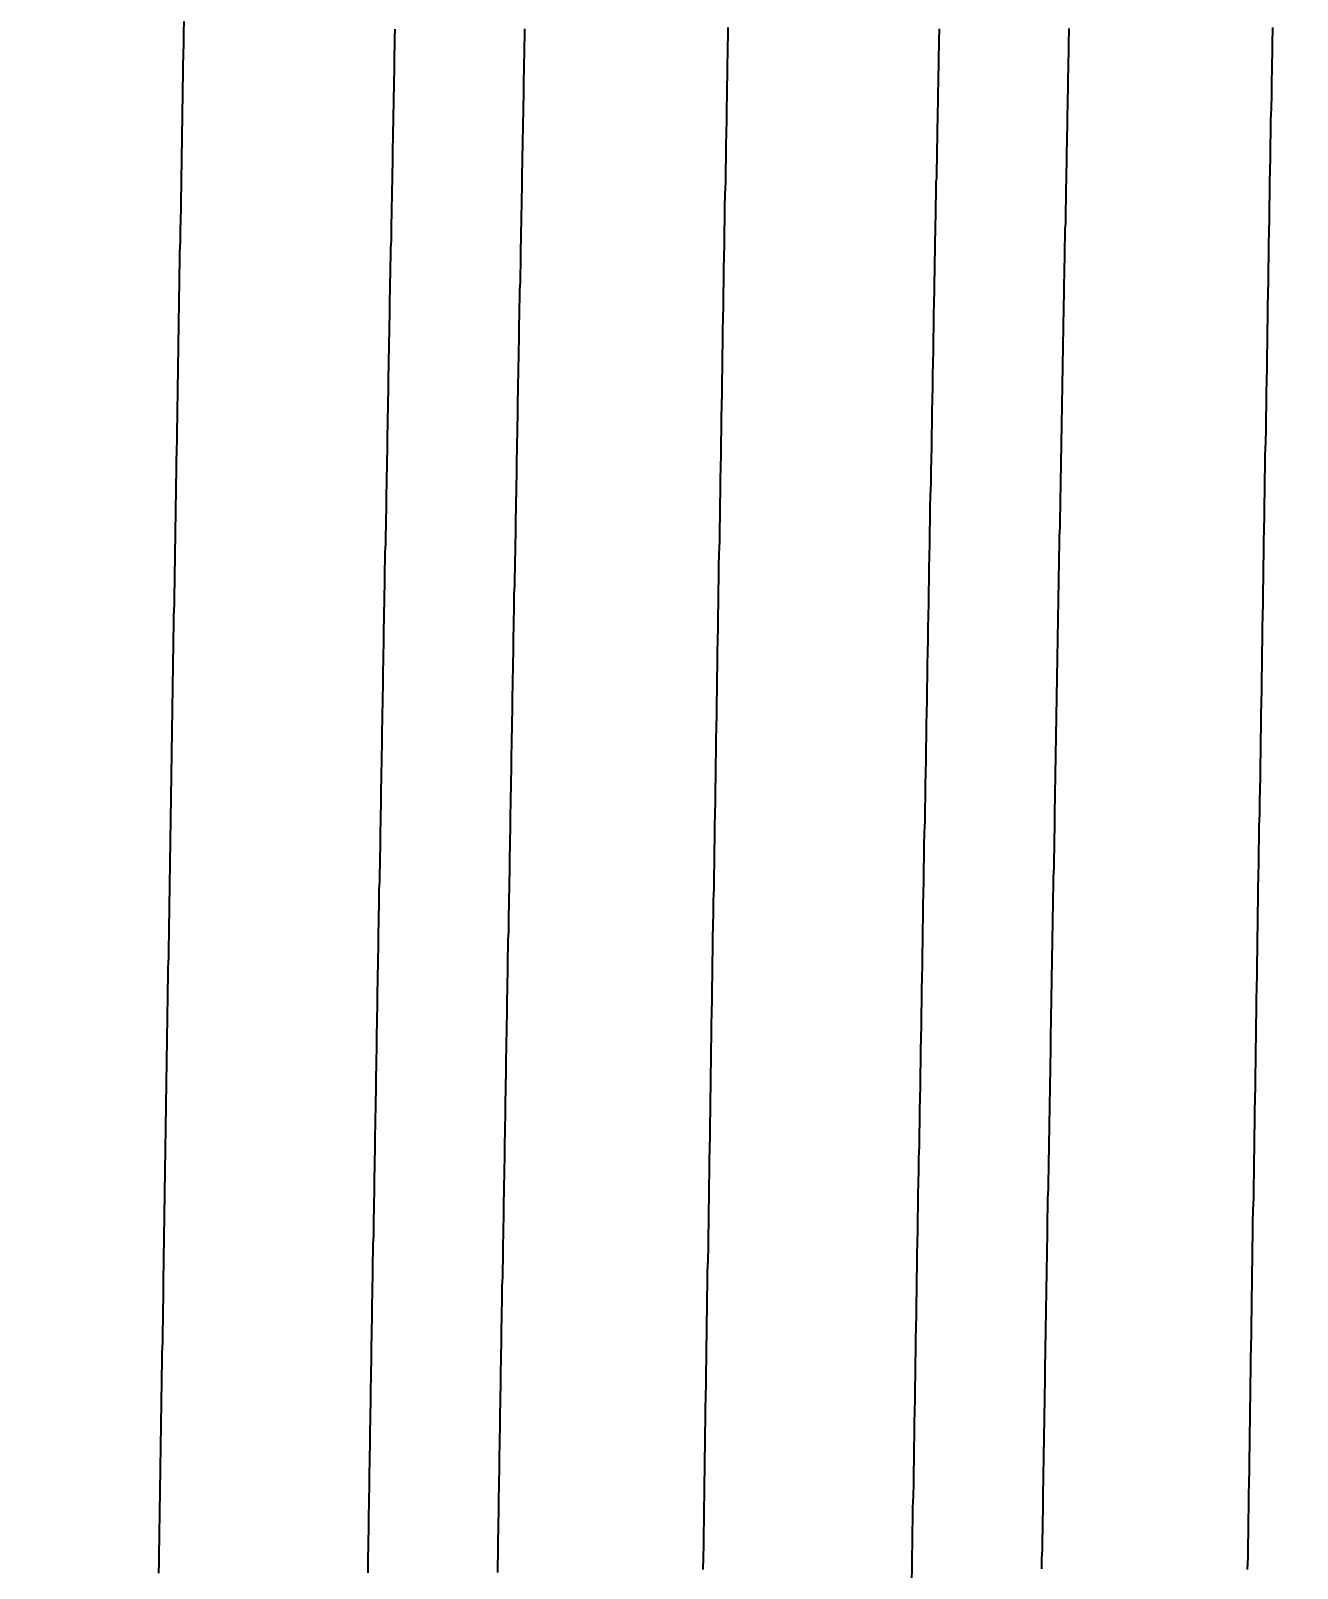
# Model space of a CAD drawing. Header units: millimetres. Extents: x 0 to 3800, y -67 to 2530.
# Drawn here: x 2215.086 to 2218.67, y 1566.985 to 1571.335 of the extents above; entities that cross this region are included whole.
import ezdxf

# ---------------------------------------------------------------- set-up
doc = ezdxf.new("R2010")
doc.units = ezdxf.units.MM
doc.layers.add('내부선 및 부속', color=4, linetype='Continuous')
doc.layers.add('치수선', color=7, linetype='Continuous')
doc.styles.add('____', font='')
doc.styles.get('____').set_extended_font_data('굴림')
doc.dimstyles.new('MSADIM', dxfattribs={"dimtxt": 33, "dimasz": 17, "dimexe": 10, "dimexo": 7.5, "dimgap": 10, "dimtad": 0, "dimtih": 1, "dimtoh": 1, "dimdec": 0, "dimzin": 1, "dimdsep": 46, "dimtxsty": '____', "dimcen": 11.25, "dimadec": 0, "dimazin": 0, "dimtfac": 1, "dimtdec": 0, "dimtix": 1, "dimtmove": 0, "dimatfit": 3, "dimfxl": 1, "dimtolj": 1, "dimtzin": 1, "dimarcsym": 0})

# ---------------------------------------------------------------- blocks, each defined once
blk = doc.blocks.new('*D47')
at = {"layer": '치수선', "color": 0, "linetype": 'Continuous', "lineweight": -2, "transparency": 16777216}
for p, q in [((2249.9547, 1877.9392), (2082.4547, 1877.9392)), ((2092.4547, 1860.9392), (2092.4547, 1705.7554)), ((2092.4547, 1504.9392), (2092.4547, 1660.123)), ((2249.9547, 1487.9392), (2082.4547, 1487.9392))]:
    blk.add_line(p, q, dxfattribs=at)
at = {"layer": '치수선', "color": 0, "linetype": 'Continuous', "transparency": 16777216}
for points in [[(2089.6213, 1860.9392), (2095.288, 1860.9392), (2092.4547, 1877.9392)], [(2089.6213, 1504.9392), (2095.288, 1504.9392), (2092.4547, 1487.9392)]]:
    blk.add_solid(points, dxfattribs=at)
at = {"layer": '치수선', "color": 0, "linetype": 'Continuous', "transparency": 16777216, "insert": (2092.4547, 1682.9392), "char_height": 25, "attachment_point": 5, "style": '____'}
blk.add_mtext('\\A1;390', dxfattribs=at)

msp = doc.modelspace()

# ---------------------------------------------------------------- linework, layer by layer
at = {"layer": '내부선 및 부속', "linetype": 'Continuous', "flags": 128}
for points in [[(2215.4485, 1566.9712), (2215.4495, 1567.0022), (2215.4495, 1567.0332), (2215.4505, 1567.0642), (2215.4505, 1567.0952), (2215.4515, 1567.1272), (2215.4515, 1567.1582), (2215.4525, 1567.1892), (2215.4525, 1567.2202), (2215.4535, 1567.2512), (2215.4535, 1567.2822), (2215.4545, 1567.3132), (2215.4545, 1567.3442), (2215.4555, 1567.3762), (2215.4555, 1567.4072), (2215.4565, 1567.4382), (2215.4565, 1567.4692), (2215.4575, 1567.5002), (2215.4575, 1567.5312), (2215.4585, 1567.5622), (2215.4585, 1567.5942), (2215.4595, 1567.6252), (2215.4595, 1567.6562), (2215.4605, 1567.6872), (2215.4605, 1567.7182), (2215.4615, 1567.7492), (2215.4615, 1567.7802), (2215.4615, 1567.8112), (2215.4625, 1567.8432), (2215.4625, 1567.8742), (2215.4635, 1567.9052), (2215.4635, 1567.9362), (2215.4645, 1567.9672), (2215.4645, 1567.9982), (2215.4655, 1568.0292), (2215.4655, 1568.0612), (2215.4665, 1568.0922), (2215.4665, 1568.1232), (2215.4675, 1568.1542), (2215.4675, 1568.1852), (2215.4685, 1568.2162), (2215.4685, 1568.2472), (2215.4695, 1568.2782), (2215.4695, 1568.3102), (2215.4695, 1568.3102), (2215.4705, 1568.3412), (2215.4705, 1568.3722), (2215.4715, 1568.4032), (2215.4715, 1568.4342), (2215.4725, 1568.4652), (2215.4725, 1568.4962), (2215.4735, 1568.5282), (2215.4735, 1568.5592), (2215.4745, 1568.5902), (2215.4745, 1568.6212), (2215.4755, 1568.6522), (2215.4755, 1568.6832), (2215.4765, 1568.7142), (2215.4765, 1568.7452), (2215.4775, 1568.7772), (2215.4775, 1568.8082), (2215.4785, 1568.8392), (2215.4785, 1568.8702), (2215.4795, 1568.9012), (2215.4795, 1568.9322), (2215.4805, 1568.9632), (2215.4805, 1568.9952), (2215.4815, 1569.0262), (2215.4815, 1569.0572), (2215.4825, 1569.0882), (2215.4825, 1569.1192), (2215.4835, 1569.1502), (2215.4835, 1569.1812), (2215.4845, 1569.2122), (2215.4845, 1569.2442), (2215.4855, 1569.2752), (2215.4855, 1569.3062), (2215.4865, 1569.3372), (2215.4865, 1569.3682), (2215.4875, 1569.3992), (2215.4875, 1569.4302), (2215.4885, 1569.4622), (2215.4885, 1569.4932), (2215.4895, 1569.5242), (2215.4895, 1569.5552), (2215.4905, 1569.5862), (2215.4905, 1569.6172), (2215.4915, 1569.6482), (2215.4915, 1569.6792), (2215.4925, 1569.7112), (2215.4925, 1569.7422), (2215.4935, 1569.7732), (2215.4935, 1569.8042), (2215.4945, 1569.8352), (2215.4945, 1569.8662), (2215.4955, 1569.8972), (2215.4955, 1569.9292), (2215.4965, 1569.9602), (2215.4965, 1569.9912), (2215.4975, 1570.0222), (2215.4975, 1570.0532), (2215.4985, 1570.0842), (2215.4985, 1570.1152), (2215.4995, 1570.1462), (2215.5005, 1570.1782), (2215.5005, 1570.2092), (2215.5015, 1570.2402), (2215.5015, 1570.2712), (2215.5025, 1570.3022), (2215.5025, 1570.3332), (2215.5035, 1570.3642), (2215.5035, 1570.3962), (2215.5045, 1570.4272), (2215.5045, 1570.4582), (2215.5055, 1570.4892), (2215.5055, 1570.5202), (2215.5065, 1570.5512), (2215.5065, 1570.5822), (2215.5075, 1570.6132), (2215.5075, 1570.6452), (2215.5085, 1570.6762), (2215.5085, 1570.7072), (2215.5095, 1570.7382), (2215.5095, 1570.7692), (2215.5105, 1570.8002), (2215.5115, 1570.8312), (2215.5115, 1570.8632), (2215.5125, 1570.8942), (2215.5125, 1570.9252), (2215.5135, 1570.9562), (2215.5135, 1570.9872), (2215.5145, 1571.0182), (2215.5145, 1571.0492), (2215.5155, 1571.0802), (2215.5155, 1571.1122), (2215.5165, 1571.1432), (2215.5165, 1571.1742), (2215.5175, 1571.2052), (2215.5175, 1571.2362), (2215.5185, 1571.2672), (2215.5195, 1571.2982), (2215.5195, 1571.3302), (2215.5205, 1571.3612)], [(2216.0405, 1566.9722), (2216.0405, 1566.9952), (2216.0405, 1567.0192), (2216.0415, 1567.0432), (2216.0415, 1567.0672), (2216.0425, 1567.0912), (2216.0425, 1567.1152), (2216.0425, 1567.1392), (2216.0435, 1567.1622), (2216.0435, 1567.1862), (2216.0445, 1567.2102), (2216.0445, 1567.2342), (2216.0445, 1567.2582), (2216.0455, 1567.2822), (2216.0455, 1567.3062), (2216.0465, 1567.3292), (2216.0465, 1567.3532), (2216.0465, 1567.3772), (2216.0475, 1567.4012), (2216.0475, 1567.4252), (2216.0485, 1567.4492), (2216.0485, 1567.4732), (2216.0485, 1567.4972), (2216.0495, 1567.5202), (2216.0495, 1567.5442), (2216.0505, 1567.5682), (2216.0505, 1567.5922), (2216.0505, 1567.6162), (2216.0515, 1567.6402), (2216.0515, 1567.6642), (2216.0525, 1567.6872), (2216.0525, 1567.7112), (2216.0525, 1567.7352), (2216.0535, 1567.7592), (2216.0535, 1567.7832), (2216.0545, 1567.8072), (2216.0545, 1567.8312), (2216.0545, 1567.8552), (2216.0555, 1567.8782), (2216.0555, 1567.9022), (2216.0565, 1567.9262), (2216.0565, 1567.9502), (2216.0565, 1567.9742), (2216.0575, 1567.9982), (2216.0575, 1568.0222), (2216.0585, 1568.0452), (2216.0585, 1568.0692), (2216.0585, 1568.0932), (2216.0595, 1568.1172), (2216.0595, 1568.1412), (2216.0605, 1568.1652), (2216.0605, 1568.1892), (2216.0605, 1568.2122), (2216.0615, 1568.2362), (2216.0615, 1568.2602), (2216.0625, 1568.2842), (2216.0625, 1568.3082), (2216.0635, 1568.3322), (2216.0635, 1568.3562), (2216.0635, 1568.3802), (2216.0645, 1568.4032), (2216.0645, 1568.4272), (2216.0655, 1568.4512), (2216.0655, 1568.4752), (2216.0655, 1568.4992), (2216.0665, 1568.5232), (2216.0665, 1568.5472), (2216.0675, 1568.5702), (2216.0675, 1568.5942), (2216.0675, 1568.6182), (2216.0685, 1568.6422), (2216.0685, 1568.6662), (2216.0695, 1568.6902), (2216.0695, 1568.7142), (2216.0705, 1568.7372), (2216.0705, 1568.7612), (2216.0705, 1568.7852), (2216.0715, 1568.8092), (2216.0715, 1568.8332), (2216.0725, 1568.8572), (2216.0725, 1568.8812), (2216.0725, 1568.9052), (2216.0735, 1568.9282), (2216.0735, 1568.9522), (2216.0745, 1568.9762), (2216.0745, 1569.0002), (2216.0755, 1569.0242), (2216.0755, 1569.0482), (2216.0755, 1569.0722), (2216.0765, 1569.0952), (2216.0765, 1569.1192), (2216.0775, 1569.1432), (2216.0775, 1569.1672), (2216.0775, 1569.1672), (2216.0775, 1569.1912), (2216.0785, 1569.2152), (2216.0785, 1569.2392), (2216.0795, 1569.2632), (2216.0795, 1569.2862), (2216.0805, 1569.3102), (2216.0805, 1569.3342), (2216.0805, 1569.3582), (2216.0815, 1569.3822), (2216.0815, 1569.4062), (2216.0825, 1569.4302), (2216.0825, 1569.4532), (2216.0835, 1569.4772), (2216.0835, 1569.5012), (2216.0835, 1569.5252), (2216.0845, 1569.5492), (2216.0845, 1569.5732), (2216.0855, 1569.5972), (2216.0855, 1569.6202), (2216.0855, 1569.6442), (2216.0865, 1569.6682), (2216.0865, 1569.6922), (2216.0875, 1569.7162), (2216.0875, 1569.7402), (2216.0885, 1569.7642), (2216.0885, 1569.7882), (2216.0885, 1569.8112), (2216.0895, 1569.8352), (2216.0895, 1569.8592), (2216.0905, 1569.8832), (2216.0905, 1569.9072), (2216.0915, 1569.9312), (2216.0915, 1569.9552), (2216.0925, 1569.9782), (2216.0925, 1570.0022), (2216.0925, 1570.0262), (2216.0935, 1570.0502), (2216.0935, 1570.0742), (2216.0945, 1570.0982), (2216.0945, 1570.1222), (2216.0955, 1570.1452), (2216.0955, 1570.1692), (2216.0955, 1570.1932), (2216.0965, 1570.2172), (2216.0965, 1570.2412), (2216.0975, 1570.2652), (2216.0975, 1570.2892), (2216.0985, 1570.3132), (2216.0985, 1570.3362), (2216.0985, 1570.3602), (2216.0995, 1570.3842), (2216.0995, 1570.4082), (2216.1005, 1570.4322), (2216.1005, 1570.4562), (2216.1015, 1570.4802), (2216.1015, 1570.5032), (2216.1025, 1570.5272), (2216.1025, 1570.5512), (2216.1025, 1570.5752), (2216.1035, 1570.5992), (2216.1035, 1570.6232), (2216.1045, 1570.6472), (2216.1045, 1570.6702), (2216.1055, 1570.6942), (2216.1055, 1570.7182), (2216.1065, 1570.7422), (2216.1065, 1570.7662), (2216.1065, 1570.7902), (2216.1075, 1570.8142), (2216.1075, 1570.8382), (2216.1085, 1570.8612), (2216.1085, 1570.8852), (2216.1095, 1570.9092), (2216.1095, 1570.9332), (2216.1105, 1570.9572), (2216.1105, 1570.9812), (2216.1105, 1571.0052), (2216.1115, 1571.0282), (2216.1115, 1571.0522), (2216.1125, 1571.0762), (2216.1125, 1571.1002), (2216.1135, 1571.1242), (2216.1135, 1571.1482), (2216.1145, 1571.1722), (2216.1145, 1571.1952), (2216.1155, 1571.2192), (2216.1155, 1571.2432), (2216.1155, 1571.2672), (2216.1165, 1571.2912), (2216.1165, 1571.3152), (2216.1175, 1571.3392)], [(2216.4075, 1566.9732), (2216.4075, 1566.9972), (2216.4085, 1567.0212), (2216.4085, 1567.0442), (2216.4085, 1567.0682), (2216.4095, 1567.0922), (2216.4095, 1567.1162), (2216.4105, 1567.1402), (2216.4105, 1567.1642), (2216.4105, 1567.1882), (2216.4115, 1567.2112), (2216.4115, 1567.2352), (2216.4125, 1567.2592), (2216.4125, 1567.2832), (2216.4125, 1567.3072), (2216.4135, 1567.3312), (2216.4135, 1567.3552), (2216.4145, 1567.3782), (2216.4145, 1567.4022), (2216.4145, 1567.4262), (2216.4155, 1567.4502), (2216.4155, 1567.4742), (2216.4165, 1567.4982), (2216.4165, 1567.5222), (2216.4165, 1567.5462), (2216.4175, 1567.5692), (2216.4175, 1567.5932), (2216.4185, 1567.6172), (2216.4185, 1567.6412), (2216.4185, 1567.6652), (2216.4195, 1567.6892), (2216.4195, 1567.7132), (2216.4205, 1567.7362), (2216.4205, 1567.7602), (2216.4205, 1567.7842), (2216.4215, 1567.8082), (2216.4215, 1567.8322), (2216.4225, 1567.8562), (2216.4225, 1567.8802), (2216.4225, 1567.9042), (2216.4235, 1567.9272), (2216.4235, 1567.9512), (2216.4245, 1567.9752), (2216.4245, 1567.9992), (2216.4245, 1568.0232), (2216.4255, 1568.0472), (2216.4255, 1568.0712), (2216.4265, 1568.0942), (2216.4265, 1568.1182), (2216.4275, 1568.1422), (2216.4275, 1568.1662), (2216.4275, 1568.1902), (2216.4285, 1568.2142), (2216.4285, 1568.2382), (2216.4295, 1568.2612), (2216.4295, 1568.2852), (2216.4295, 1568.3092), (2216.4305, 1568.3332), (2216.4305, 1568.3572), (2216.4315, 1568.3812), (2216.4315, 1568.4052), (2216.4315, 1568.4292), (2216.4325, 1568.4522), (2216.4325, 1568.4762), (2216.4335, 1568.5002), (2216.4335, 1568.5242), (2216.4345, 1568.5482), (2216.4345, 1568.5722), (2216.4345, 1568.5962), (2216.4355, 1568.6192), (2216.4355, 1568.6432), (2216.4365, 1568.6672), (2216.4365, 1568.6912), (2216.4365, 1568.7152), (2216.4375, 1568.7392), (2216.4375, 1568.7632), (2216.4385, 1568.7862), (2216.4385, 1568.8102), (2216.4385, 1568.8342), (2216.4395, 1568.8582), (2216.4395, 1568.8822), (2216.4405, 1568.9062), (2216.4405, 1568.9302), (2216.4415, 1568.9542), (2216.4415, 1568.9772), (2216.4415, 1569.0012), (2216.4425, 1569.0252), (2216.4425, 1569.0492), (2216.4435, 1569.0732), (2216.4435, 1569.0972), (2216.4435, 1569.1212), (2216.4445, 1569.1442), (2216.4445, 1569.1442), (2216.4445, 1569.1682), (2216.4455, 1569.1922), (2216.4455, 1569.2162), (2216.4465, 1569.2402), (2216.4465, 1569.2642), (2216.4465, 1569.2882), (2216.4475, 1569.3122), (2216.4475, 1569.3352), (2216.4485, 1569.3592), (2216.4485, 1569.3832), (2216.4495, 1569.4072), (2216.4495, 1569.4312), (2216.4495, 1569.4552), (2216.4505, 1569.4792), (2216.4505, 1569.5022), (2216.4515, 1569.5262), (2216.4515, 1569.5502), (2216.4525, 1569.5742), (2216.4525, 1569.5982), (2216.4525, 1569.6222), (2216.4535, 1569.6462), (2216.4535, 1569.6692), (2216.4545, 1569.6932), (2216.4545, 1569.7172), (2216.4545, 1569.7412), (2216.4555, 1569.7652), (2216.4555, 1569.7892), (2216.4565, 1569.8132), (2216.4565, 1569.8372), (2216.4575, 1569.8602), (2216.4575, 1569.8842), (2216.4585, 1569.9082), (2216.4585, 1569.9322), (2216.4585, 1569.9562), (2216.4595, 1569.9802), (2216.4595, 1570.0042), (2216.4605, 1570.0272), (2216.4605, 1570.0512), (2216.4615, 1570.0752), (2216.4615, 1570.0992), (2216.4615, 1570.1232), (2216.4625, 1570.1472), (2216.4625, 1570.1712), (2216.4635, 1570.1942), (2216.4635, 1570.2182), (2216.4645, 1570.2422), (2216.4645, 1570.2662), (2216.4645, 1570.2902), (2216.4655, 1570.3142), (2216.4655, 1570.3382), (2216.4665, 1570.3622), (2216.4665, 1570.3852), (2216.4675, 1570.4092), (2216.4675, 1570.4332), (2216.4685, 1570.4572), (2216.4685, 1570.4812), (2216.4685, 1570.5052), (2216.4695, 1570.5292), (2216.4695, 1570.5522), (2216.4705, 1570.5762), (2216.4705, 1570.6002), (2216.4715, 1570.6242), (2216.4715, 1570.6482), (2216.4725, 1570.6722), (2216.4725, 1570.6962), (2216.4725, 1570.7192), (2216.4735, 1570.7432), (2216.4735, 1570.7672), (2216.4745, 1570.7912), (2216.4745, 1570.8152), (2216.4755, 1570.8392), (2216.4755, 1570.8632), (2216.4765, 1570.8872), (2216.4765, 1570.9102), (2216.4765, 1570.9342), (2216.4775, 1570.9582), (2216.4775, 1570.9822), (2216.4785, 1571.0062), (2216.4785, 1571.0302), (2216.4795, 1571.0542), (2216.4795, 1571.0772), (2216.4805, 1571.1012), (2216.4805, 1571.1252), (2216.4815, 1571.1492), (2216.4815, 1571.1732), (2216.4815, 1571.1972), (2216.4825, 1571.2212), (2216.4825, 1571.2442), (2216.4835, 1571.2682), (2216.4835, 1571.2922), (2216.4845, 1571.3162), (2216.4845, 1571.3402)], [(2217.0565, 1571.1512), (2217.0565, 1571.1672), (2217.0565, 1571.1842), (2217.0575, 1571.2002), (2217.0575, 1571.2162), (2217.0575, 1571.2322), (2217.0575, 1571.2482), (2217.0585, 1571.2642), (2217.0585, 1571.2802), (2217.0585, 1571.2962), (2217.0595, 1571.3122), (2217.0595, 1571.3282), (2217.0595, 1571.3442)], [(2217.6425, 1570.5652), (2217.6425, 1570.5772), (2217.6435, 1570.5882), (2217.6435, 1570.5992), (2217.6435, 1570.6112), (2217.6435, 1570.6222), (2217.6435, 1570.6342), (2217.6445, 1570.6452), (2217.6445, 1570.6562), (2217.6445, 1570.6682), (2217.6445, 1570.6792), (2217.6445, 1570.6902), (2217.6455, 1570.7022), (2217.6455, 1570.7132), (2217.6455, 1570.7252), (2217.6455, 1570.7362), (2217.6455, 1570.7472), (2217.6465, 1570.7592), (2217.6465, 1570.7702), (2217.6465, 1570.7822), (2217.6465, 1570.7932), (2217.6475, 1570.8042), (2217.6475, 1570.8162), (2217.6475, 1570.8272), (2217.6475, 1570.8392), (2217.6475, 1570.8502), (2217.6485, 1570.8612), (2217.6485, 1570.8732), (2217.6485, 1570.8842), (2217.6485, 1570.8962), (2217.6485, 1570.9072), (2217.6495, 1570.9182), (2217.6495, 1570.9302), (2217.6495, 1570.9412), (2217.6495, 1570.9532), (2217.6505, 1570.9642), (2217.6505, 1570.9752), (2217.6505, 1570.9872), (2217.6505, 1570.9982), (2217.6505, 1571.0102), (2217.6515, 1571.0212), (2217.6515, 1571.0322), (2217.6515, 1571.0442), (2217.6515, 1571.0552), (2217.6515, 1571.0672), (2217.6525, 1571.0782), (2217.6525, 1571.0892), (2217.6525, 1571.1012), (2217.6525, 1571.1122), (2217.6535, 1571.1232), (2217.6535, 1571.1352), (2217.6535, 1571.1462), (2217.6535, 1571.1582), (2217.6535, 1571.1692), (2217.6545, 1571.1802), (2217.6545, 1571.1922), (2217.6545, 1571.2032), (2217.6545, 1571.2152), (2217.6555, 1571.2262), (2217.6555, 1571.2372), (2217.6555, 1571.2492), (2217.6555, 1571.2602), (2217.6555, 1571.2722), (2217.6565, 1571.2832), (2217.6565, 1571.2942), (2217.6565, 1571.3062), (2217.6565, 1571.3172), (2217.6575, 1571.3292), (2217.6575, 1571.3402)], [(2218.0095, 1570.5652), (2218.0105, 1570.5802), (2218.0105, 1570.5952), (2218.0105, 1570.6102), (2218.0105, 1570.6252), (2218.0115, 1570.6402), (2218.0115, 1570.6552), (2218.0115, 1570.6702), (2218.0125, 1570.6842), (2218.0125, 1570.6992), (2218.0125, 1570.7142), (2218.0125, 1570.7292), (2218.0135, 1570.7442), (2218.0135, 1570.7592), (2218.0135, 1570.7742), (2218.0145, 1570.7892), (2218.0145, 1570.8042), (2218.0145, 1570.8192), (2218.0145, 1570.8342), (2218.0155, 1570.8492), (2218.0155, 1570.8642), (2218.0155, 1570.8782), (2218.0155, 1570.8932), (2218.0165, 1570.9082), (2218.0165, 1570.9232), (2218.0165, 1570.9382), (2218.0175, 1570.9532), (2218.0175, 1570.9682), (2218.0175, 1570.9832), (2218.0175, 1570.9982), (2218.0185, 1571.0132), (2218.0185, 1571.0282), (2218.0185, 1571.0432), (2218.0195, 1571.0572), (2218.0195, 1571.0722), (2218.0195, 1571.0872), (2218.0195, 1571.1022), (2218.0205, 1571.1172), (2218.0205, 1571.1322), (2218.0205, 1571.1472), (2218.0215, 1571.1622), (2218.0215, 1571.1772), (2218.0215, 1571.1922), (2218.0215, 1571.2072), (2218.0225, 1571.2222), (2218.0225, 1571.2372), (2218.0225, 1571.2512), (2218.0235, 1571.2662), (2218.0235, 1571.2812), (2218.0235, 1571.2962), (2218.0235, 1571.3112), (2218.0245, 1571.3262), (2218.0245, 1571.3412)], [(2218.5995, 1571.3442), (2218.5995, 1571.3282), (2218.5995, 1571.3282), (2218.5985, 1571.3122), (2218.5985, 1571.2962), (2218.5985, 1571.2802), (2218.5985, 1571.2642), (2218.5975, 1571.2482), (2218.5975, 1571.2322), (2218.5975, 1571.2162), (2218.5965, 1571.2002), (2218.5965, 1571.1842), (2218.5965, 1571.1672), (2218.5965, 1571.1512), (2218.5965, 1571.1512)], [(2216.9885, 1566.9812), (2216.9895, 1567.0162), (2216.9905, 1567.0512), (2216.9905, 1567.0862), (2216.9915, 1567.1212), (2216.9915, 1567.1572), (2216.9925, 1567.1922), (2216.9925, 1567.2272), (2216.9935, 1567.2622), (2216.9935, 1567.2972), (2216.9945, 1567.3322), (2216.9945, 1567.3672), (2216.9955, 1567.4022), (2216.9955, 1567.4372), (2216.9965, 1567.4722), (2216.9975, 1567.5072), (2216.9975, 1567.5422), (2216.9975, 1567.5422), (2216.9985, 1567.5772), (2216.9985, 1567.6122), (2216.9995, 1567.6472), (2216.9995, 1567.6822), (2217.0005, 1567.7172), (2217.0005, 1567.7522), (2217.0015, 1567.7872), (2217.0015, 1567.8222), (2217.0025, 1567.8572), (2217.0035, 1567.8922), (2217.0035, 1567.9272), (2217.0045, 1567.9632), (2217.0045, 1567.9982), (2217.0055, 1568.0332), (2217.0055, 1568.0682), (2217.0065, 1568.1032), (2217.0065, 1568.1382), (2217.0075, 1568.1732), (2217.0085, 1568.2082), (2217.0085, 1568.2432), (2217.0095, 1568.2782), (2217.0095, 1568.3132), (2217.0105, 1568.3482), (2217.0105, 1568.3832), (2217.0115, 1568.4182), (2217.0115, 1568.4532), (2217.0125, 1568.4882), (2217.0125, 1568.5232), (2217.0135, 1568.5582), (2217.0145, 1568.5932), (2217.0145, 1568.6282), (2217.0155, 1568.6632), (2217.0155, 1568.6982), (2217.0165, 1568.7332), (2217.0165, 1568.7692), (2217.0175, 1568.8042), (2217.0185, 1568.8392), (2217.0185, 1568.8742), (2217.0195, 1568.9092), (2217.0195, 1568.9442), (2217.0205, 1568.9792), (2217.0205, 1569.0142), (2217.0215, 1569.0492), (2217.0215, 1569.0842), (2217.0225, 1569.1192), (2217.0235, 1569.1542), (2217.0235, 1569.1892), (2217.0245, 1569.2242), (2217.0245, 1569.2592), (2217.0255, 1569.2942), (2217.0255, 1569.3292), (2217.0265, 1569.3642), (2217.0275, 1569.3992), (2217.0275, 1569.4342), (2217.0285, 1569.4692), (2217.0285, 1569.5042), (2217.0295, 1569.5392), (2217.0295, 1569.5752), (2217.0305, 1569.6102), (2217.0315, 1569.6452), (2217.0315, 1569.6802), (2217.0325, 1569.7152), (2217.0325, 1569.7502), (2217.0335, 1569.7852), (2217.0335, 1569.8202), (2217.0345, 1569.8552), (2217.0355, 1569.8902), (2217.0355, 1569.9252), (2217.0365, 1569.9602), (2217.0365, 1569.9952), (2217.0375, 1570.0302), (2217.0375, 1570.0652), (2217.0385, 1570.1002), (2217.0395, 1570.1352), (2217.0395, 1570.1702), (2217.0405, 1570.2052), (2217.0405, 1570.2402), (2217.0415, 1570.2752), (2217.0425, 1570.3102), (2217.0425, 1570.3452), (2217.0435, 1570.3802), (2217.0435, 1570.4162), (2217.0445, 1570.4512), (2217.0445, 1570.4862), (2217.0455, 1570.5212), (2217.0465, 1570.5562), (2217.0465, 1570.5912), (2217.0475, 1570.6262), (2217.0475, 1570.6612), (2217.0485, 1570.6962), (2217.0495, 1570.7312), (2217.0495, 1570.7662), (2217.0505, 1570.8012), (2217.0505, 1570.8362), (2217.0515, 1570.8712), (2217.0525, 1570.9062), (2217.0525, 1570.9412), (2217.0535, 1570.9762), (2217.0535, 1571.0112), (2217.0545, 1571.0462), (2217.0545, 1571.0462), (2217.0555, 1571.0812), (2217.0555, 1571.1162), (2217.0565, 1571.1512), (2217.0565, 1571.1512)], [(2218.5965, 1571.1512), (2218.5955, 1571.1162), (2218.5945, 1571.0812), (2218.5945, 1571.0462), (2218.5935, 1571.0112), (2218.5935, 1570.9762), (2218.5925, 1570.9412), (2218.5915, 1570.9062), (2218.5915, 1570.8712), (2218.5905, 1570.8362), (2218.5905, 1570.8012), (2218.5895, 1570.7662), (2218.5885, 1570.7312), (2218.5885, 1570.6962), (2218.5875, 1570.6612), (2218.5875, 1570.6262), (2218.5865, 1570.5912), (2218.5855, 1570.5562), (2218.5855, 1570.5212), (2218.5845, 1570.4862), (2218.5845, 1570.4512), (2218.5835, 1570.4162), (2218.5835, 1570.3802), (2218.5825, 1570.3452), (2218.5815, 1570.3102), (2218.5815, 1570.2752), (2218.5805, 1570.2402), (2218.5805, 1570.2052), (2218.5795, 1570.1702), (2218.5785, 1570.1352), (2218.5785, 1570.1002), (2218.5775, 1570.0652), (2218.5775, 1570.0302), (2218.5765, 1569.9952), (2218.5765, 1569.9602), (2218.5755, 1569.9252), (2218.5745, 1569.8902), (2218.5745, 1569.8552), (2218.5735, 1569.8202), (2218.5735, 1569.7852), (2218.5725, 1569.7502), (2218.5725, 1569.7152), (2218.5715, 1569.6802), (2218.5705, 1569.6452), (2218.5705, 1569.6102), (2218.5695, 1569.5752), (2218.5695, 1569.5392), (2218.5685, 1569.5042), (2218.5685, 1569.4692), (2218.5675, 1569.4342), (2218.5665, 1569.3992), (2218.5665, 1569.3642), (2218.5655, 1569.3292), (2218.5655, 1569.2942), (2218.5645, 1569.2592), (2218.5645, 1569.2242), (2218.5635, 1569.1892), (2218.5625, 1569.1542), (2218.5625, 1569.1192), (2218.5615, 1569.0842), (2218.5615, 1569.0492), (2218.5605, 1569.0142), (2218.5605, 1568.9792), (2218.5595, 1568.9442), (2218.5585, 1568.9092), (2218.5585, 1568.8742), (2218.5575, 1568.8392), (2218.5575, 1568.8042), (2218.5565, 1568.7692), (2218.5565, 1568.7332), (2218.5555, 1568.6982), (2218.5555, 1568.6632), (2218.5545, 1568.6282), (2218.5535, 1568.5932), (2218.5535, 1568.5582), (2218.5525, 1568.5232), (2218.5525, 1568.4882), (2218.5515, 1568.4532), (2218.5515, 1568.4182), (2218.5505, 1568.3832), (2218.5505, 1568.3482), (2218.5495, 1568.3132), (2218.5485, 1568.2782), (2218.5485, 1568.2432), (2218.5475, 1568.2082), (2218.5475, 1568.1732), (2218.5465, 1568.1382), (2218.5465, 1568.1032), (2218.5455, 1568.0682), (2218.5455, 1568.0332), (2218.5445, 1567.9982), (2218.5435, 1567.9632), (2218.5435, 1567.9272), (2218.5425, 1567.8922), (2218.5425, 1567.8572), (2218.5415, 1567.8222), (2218.5415, 1567.7872), (2218.5405, 1567.7522), (2218.5405, 1567.7172), (2218.5395, 1567.6822), (2218.5395, 1567.6472), (2218.5395, 1567.6472), (2218.5385, 1567.6122), (2218.5375, 1567.5772), (2218.5375, 1567.5422), (2218.5365, 1567.5072), (2218.5365, 1567.4722), (2218.5355, 1567.4372), (2218.5355, 1567.4022), (2218.5345, 1567.3672), (2218.5345, 1567.3322), (2218.5335, 1567.2972), (2218.5335, 1567.2622), (2218.5325, 1567.2272), (2218.5315, 1567.1922), (2218.5315, 1567.1572), (2218.5305, 1567.1212), (2218.5305, 1567.0862), (2218.5295, 1567.0512), (2218.5295, 1567.0162), (2218.5285, 1566.9812)], [(2217.5795, 1566.9512), (2217.5805, 1566.9852), (2217.5805, 1567.0202), (2217.5815, 1567.0542), (2217.5815, 1567.0882), (2217.5825, 1567.1222), (2217.5825, 1567.1562), (2217.5835, 1567.1902), (2217.5845, 1567.2242), (2217.5845, 1567.2582), (2217.5855, 1567.2922), (2217.5855, 1567.3262), (2217.5865, 1567.3602), (2217.5865, 1567.3952), (2217.5875, 1567.4292), (2217.5885, 1567.4632), (2217.5885, 1567.4972), (2217.5895, 1567.5312), (2217.5895, 1567.5652), (2217.5905, 1567.5992), (2217.5905, 1567.6332), (2217.5915, 1567.6672), (2217.5925, 1567.7012), (2217.5925, 1567.7352), (2217.5935, 1567.7702), (2217.5935, 1567.8042), (2217.5945, 1567.8382), (2217.5945, 1567.8722), (2217.5955, 1567.9062), (2217.5965, 1567.9402), (2217.5965, 1567.9742), (2217.5975, 1568.0082), (2217.5975, 1568.0422), (2217.5985, 1568.0762), (2217.5995, 1568.1102), (2217.5995, 1568.1452), (2217.5995, 1568.1452), (2217.6005, 1568.1792), (2217.6005, 1568.2132), (2217.6015, 1568.2472), (2217.6015, 1568.2812), (2217.6025, 1568.3152), (2217.6035, 1568.3492), (2217.6035, 1568.3832), (2217.6045, 1568.4172), (2217.6045, 1568.4512), (2217.6055, 1568.4862), (2217.6065, 1568.5202), (2217.6065, 1568.5542), (2217.6075, 1568.5882), (2217.6075, 1568.6222), (2217.6085, 1568.6562), (2217.6095, 1568.6902), (2217.6095, 1568.7242), (2217.6105, 1568.7582), (2217.6105, 1568.7922), (2217.6115, 1568.8262), (2217.6115, 1568.8612), (2217.6125, 1568.8952), (2217.6135, 1568.9292), (2217.6135, 1568.9632), (2217.6145, 1568.9972), (2217.6145, 1569.0312), (2217.6155, 1569.0652), (2217.6165, 1569.0992), (2217.6165, 1569.1332), (2217.6175, 1569.1672), (2217.6175, 1569.2012), (2217.6185, 1569.2362), (2217.6195, 1569.2702), (2217.6195, 1569.3042), (2217.6205, 1569.3382), (2217.6205, 1569.3722), (2217.6215, 1569.4062), (2217.6225, 1569.4402), (2217.6225, 1569.4742), (2217.6235, 1569.5082), (2217.6235, 1569.5422), (2217.6245, 1569.5762), (2217.6255, 1569.6112), (2217.6255, 1569.6452), (2217.6265, 1569.6792), (2217.6275, 1569.7132), (2217.6275, 1569.7472), (2217.6285, 1569.7812), (2217.6285, 1569.8152), (2217.6295, 1569.8492), (2217.6305, 1569.8832), (2217.6305, 1569.9172), (2217.6315, 1569.9512), (2217.6315, 1569.9862), (2217.6325, 1570.0202), (2217.6335, 1570.0542), (2217.6335, 1570.0882), (2217.6345, 1570.1222), (2217.6355, 1570.1562), (2217.6355, 1570.1902), (2217.6365, 1570.2242), (2217.6365, 1570.2582), (2217.6375, 1570.2922), (2217.6385, 1570.3262), (2217.6385, 1570.3612), (2217.6395, 1570.3952), (2217.6405, 1570.4292), (2217.6405, 1570.4632), (2217.6415, 1570.4972), (2217.6415, 1570.5312), (2217.6425, 1570.5652), (2217.6425, 1570.5652)], [(2217.9475, 1566.9832), (2217.9475, 1567.0112), (2217.9485, 1567.0382), (2217.9485, 1567.0662), (2217.9495, 1567.0932), (2217.9495, 1567.1212), (2217.9505, 1567.1482), (2217.9505, 1567.1762), (2217.9505, 1567.2032), (2217.9515, 1567.2312), (2217.9515, 1567.2592), (2217.9525, 1567.2862), (2217.9525, 1567.3142), (2217.9535, 1567.3412), (2217.9535, 1567.3692), (2217.9545, 1567.3962), (2217.9545, 1567.4242), (2217.9555, 1567.4512), (2217.9555, 1567.4792), (2217.9565, 1567.5072), (2217.9565, 1567.5342), (2217.9565, 1567.5622), (2217.9575, 1567.5892), (2217.9575, 1567.6172), (2217.9585, 1567.6442), (2217.9585, 1567.6722), (2217.9595, 1567.6992), (2217.9595, 1567.7272), (2217.9605, 1567.7552), (2217.9605, 1567.7822), (2217.9615, 1567.8102), (2217.9615, 1567.8372), (2217.9625, 1567.8652), (2217.9625, 1567.8922), (2217.9635, 1567.9202), (2217.9635, 1567.9472), (2217.9635, 1567.9752), (2217.9645, 1568.0032), (2217.9645, 1568.0302), (2217.9655, 1568.0582), (2217.9655, 1568.0852), (2217.9665, 1568.1132), (2217.9665, 1568.1402), (2217.9675, 1568.1682), (2217.9675, 1568.1952), (2217.9685, 1568.2232), (2217.9685, 1568.2512), (2217.9695, 1568.2782), (2217.9695, 1568.3062), (2217.9705, 1568.3332), (2217.9705, 1568.3612), (2217.9715, 1568.3882), (2217.9715, 1568.4162), (2217.9725, 1568.4432), (2217.9725, 1568.4712), (2217.9725, 1568.4992), (2217.9735, 1568.5262), (2217.9735, 1568.5542), (2217.9745, 1568.5812), (2217.9745, 1568.6092), (2217.9755, 1568.6362), (2217.9755, 1568.6642), (2217.9765, 1568.6912), (2217.9765, 1568.7192), (2217.9775, 1568.7472), (2217.9775, 1568.7742), (2217.9785, 1568.8022), (2217.9785, 1568.8292), (2217.9795, 1568.8572), (2217.9795, 1568.8842), (2217.9805, 1568.9122), (2217.9805, 1568.9392), (2217.9815, 1568.9672), (2217.9815, 1568.9952), (2217.9825, 1569.0222), (2217.9825, 1569.0502), (2217.9835, 1569.0772), (2217.9835, 1569.1052), (2217.9835, 1569.1322), (2217.9845, 1569.1602), (2217.9845, 1569.1872), (2217.9855, 1569.2152), (2217.9855, 1569.2432), (2217.9865, 1569.2702), (2217.9865, 1569.2982), (2217.9875, 1569.3252), (2217.9875, 1569.3532), (2217.9885, 1569.3802), (2217.9885, 1569.4082), (2217.9895, 1569.4352), (2217.9895, 1569.4632), (2217.9905, 1569.4912), (2217.9905, 1569.5182), (2217.9915, 1569.5462), (2217.9915, 1569.5732), (2217.9925, 1569.6012), (2217.9925, 1569.6282), (2217.9935, 1569.6562), (2217.9935, 1569.6832), (2217.9945, 1569.7112), (2217.9945, 1569.7112), (2217.9945, 1569.7392), (2217.9955, 1569.7662), (2217.9955, 1569.7942), (2217.9965, 1569.8212), (2217.9965, 1569.8492), (2217.9975, 1569.8762), (2217.9975, 1569.9042), (2217.9985, 1569.9312), (2217.9985, 1569.9592), (2217.9995, 1569.9862), (2217.9995, 1570.0142), (2218.0005, 1570.0422), (2218.0005, 1570.0692), (2218.0015, 1570.0972), (2218.0015, 1570.1242), (2218.0025, 1570.1522), (2218.0025, 1570.1792), (2218.0035, 1570.2072), (2218.0035, 1570.2342), (2218.0045, 1570.2622), (2218.0045, 1570.2902), (2218.0055, 1570.3172), (2218.0055, 1570.3452), (2218.0065, 1570.3722), (2218.0065, 1570.4002), (2218.0075, 1570.4272), (2218.0075, 1570.4552), (2218.0085, 1570.4822), (2218.0085, 1570.5102), (2218.0095, 1570.5382), (2218.0095, 1570.5652), (2218.0095, 1570.5652)]]:
    msp.add_lwpolyline(points, dxfattribs=at)

# ---------------------------------------------------------------- dimensions: what is measured, and where the dimension line sits
at = {"layer": '치수선', "linetype": 'Continuous'}
dim = msp.add_linear_dim(base=(2092.4547, 1487.9392), p1=(2257.4547, 1877.9392), p2=(2257.4547, 1487.9392), angle=90, dimstyle='MSADIM', override={"dimtxt": 25}, dxfattribs=at)
dim.commit()
dim.dimension.update_dxf_attribs({"geometry": '*D47', "text_midpoint": (2092.4547, 1682.9392)})

doc.saveas('drawing.dxf')
